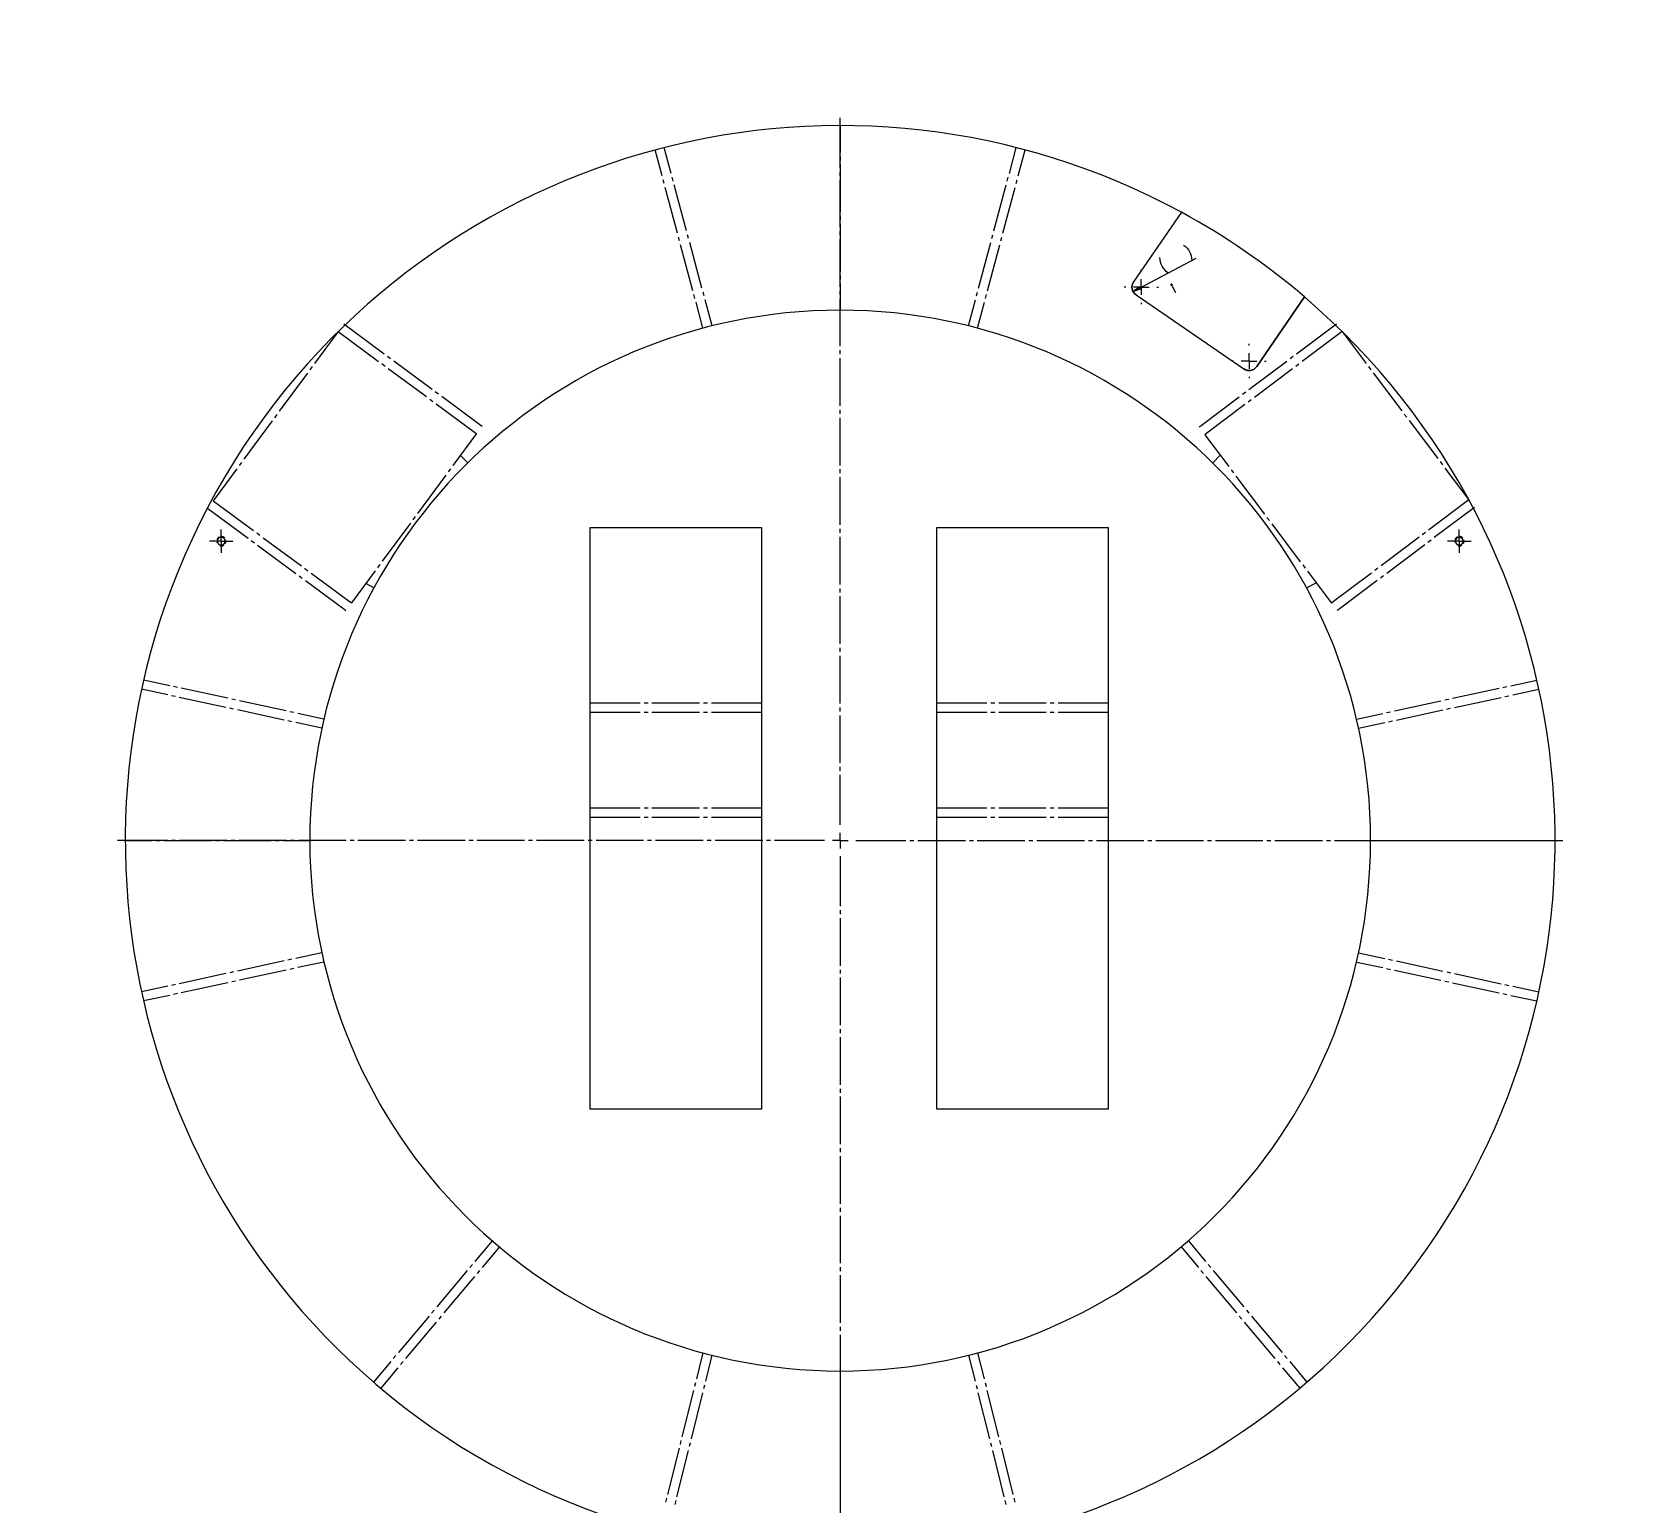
# Model space of a CAD drawing. Extents: x 97 to 1554, y 261 to 2315.
# Drawn here: x 97 to 1554, y 979 to 2315 of the extents above; entities that cross this region are included whole.
import ezdxf

# ---------------------------------------------------------------- set-up
doc = ezdxf.new("R2010")
doc.units = 0
doc.layers.add('Body_Frame_3', color=7, linetype='CONTINUOUS')

msp = doc.modelspace()

# ---------------------------------------------------------------- linework, layer by layer
at = {"layer": 'Body_Frame_3', "color": 7}
for points in [[(829.859979, 2191.639945), (829.859979, 2234.838944), (829.859979, 2236.999944)], [(829.859979, 2229.858944), (829.859979, 2205.559945)], [(668.219983, 2184.319945), (661.979983, 2207.839945)], [(676.439983, 2186.539945), (670.199983, 2210.059945)], [(829.859979, 2201.958945), (829.859979, 2198.358945)], [(983.279975, 2186.539945), (989.579975, 2209.999945)], [(991.439975, 2184.319945), (997.679975, 2207.839945)], [(829.859979, 2194.759945), (829.859979, 2151.559946)], [(829.859979, 2184.438945), (829.859979, 2188.039945)], [(670.079983, 2177.358946), (669.179983, 2180.839945)], [(682.199983, 2132.178947), (671.039983, 2173.878946)], [(678.299983, 2179.579946), (677.399983, 2183.059945)], [(690.419983, 2134.398947), (679.259983, 2176.099946)], [(829.859979, 2137.639947), (829.859979, 2180.839945)], [(969.239976, 2134.398947), (980.459975, 2176.099946)], [(977.459976, 2132.178947), (988.619975, 2173.878946)], [(981.359975, 2179.579946), (982.319975, 2183.059945)], [(989.579975, 2177.358946), (990.479975, 2180.839945)], [(829.859979, 2147.958946), (829.859979, 2144.358946)], [(1139.399972, 2151.259946), (1096.019973, 2088.198948)], [(1139.399972, 2151.259946), (1096.019973, 2088.198948)], [(684.059983, 2125.218947), (683.159983, 2128.698947)], [(692.279983, 2127.438947), (691.379983, 2130.918947)], [(829.859979, 2140.759946), (829.859979, 2097.559948)], [(829.859979, 2130.438947), (829.859979, 2134.039947)], [(967.379976, 2127.438947), (968.339976, 2130.918947)], [(975.599976, 2125.218947), (976.499976, 2128.698947)], [(696.179983, 2080.039948), (685.019983, 2121.739947)], [(704.399982, 2082.259948), (693.239983, 2123.958947)], [(829.859979, 2083.639948), (829.859979, 2126.839947)], [(955.259976, 2082.259948), (966.479976, 2123.958947)], [(963.479976, 2080.039948), (974.639976, 2121.739947)], [(1095.539973, 2079.378948), (1152.839971, 2109.678947)], [(829.859979, 2093.958948), (829.859979, 2090.358948)], [(829.859979, 2086.759948), (829.859979, 2062.458948)], [(1095.179973, 2086.759948), (1095.119973, 2086.698948), (1095.119973, 2086.579948), (1095.059973, 2086.458948), (1095.059973, 2086.398948), (1094.999973, 2086.279948), (1094.939973, 2086.158948), (1094.939973, 2086.099948), (1094.879973, 2085.978948), (1094.879973, 2085.858948), (1094.819973, 2085.799948), (1094.819973, 2085.678948), (1094.759973, 2085.559948), (1094.759973, 2085.378948), (1094.699973, 2085.259948), (1094.699973, 2085.198948), (1094.639973, 2085.079948), (1094.639973, 2084.779948), (1094.579973, 2084.658948), (1094.579973, 2084.358948), (1094.519973, 2084.239948), (1094.519973, 2083.519948)], [(1103.039972, 2097.559948), (1103.039972, 2098.999948)], [(1103.039972, 2083.398948), (1103.039972, 2090.478948)], [(1134.419972, 2078.299948), (1130.459972, 2085.619948)], [(698.039983, 2073.079948), (697.139983, 2076.559948)], [(706.259982, 2075.299948), (705.359982, 2078.779948)], [(713.519982, 2048.299949), (707.219982, 2071.819948)], [(829.859979, 2076.438948), (829.859979, 2080.039948)], [(829.859979, 2029.639949), (829.859979, 2072.838948)], [(946.199976, 2048.299949), (952.439976, 2071.819948)], [(953.399976, 2075.299948), (954.359976, 2078.779948)], [(961.619976, 2073.079948), (962.519976, 2076.559948)], [(1088.879973, 2083.398948), (1087.439973, 2083.398948)], [(1094.519973, 2082.678948), (1094.519973, 2082.559948), (1094.579973, 2082.499948), (1094.579973, 2082.139948), (1094.639973, 2082.079948), (1094.639973, 2081.838948), (1094.699973, 2081.779948), (1094.699973, 2081.539948), (1094.759973, 2081.478948), (1094.759973, 2081.358948), (1094.819973, 2081.239948), (1094.819973, 2081.059948), (1094.879973, 2080.938948), (1094.879973, 2080.819948), (1094.939973, 2080.759948), (1094.999973, 2080.639948), (1094.999973, 2080.579948), (1095.059973, 2080.458948), (1095.059973, 2080.338948), (1095.119973, 2080.279948), (1095.179973, 2080.158948), (1095.179973, 2080.039948), (1095.239973, 2079.978948), (1095.299973, 2079.858948), (1095.299973, 2079.799948), (1095.359973, 2079.678948), (1095.419973, 2079.619948), (1095.479973, 2079.499948)], [(1103.039972, 2083.398948), (1095.959973, 2083.398948)], [(1096.919973, 2077.458948), (1096.979973, 2077.398948), (1097.099973, 2077.338948), (1097.159973, 2077.279948), (1097.219973, 2077.218948), (1097.279973, 2077.099948), (1097.399973, 2077.039948), (1097.459973, 2076.978948), (1097.519973, 2076.918948)], [(1098.239973, 2076.378948), (1195.97997, 2009.17895), (1196.03997, 2009.17895), (1196.09997, 2009.11995), (1196.21997, 2009.05995), (1196.27997, 2008.99995), (1196.39997, 2008.93895), (1196.45997, 2008.87995), (1196.57997, 2008.81995), (1196.63997, 2008.75995)], [(1098.239973, 2076.378948), (1195.97997, 2009.17895)], [(1103.039972, 2083.398948), (1103.039972, 2076.319948)], [(1103.039972, 2083.398948), (1110.119972, 2083.398948)], [(1117.199972, 2083.398948), (1118.639972, 2083.398948)], [(1207.79997, 2011.39895), (1251.179969, 2074.458948)], [(1251.179969, 2074.458948), (1207.79997, 2011.39895)], [(705.299982, 2046.079949), (698.999983, 2069.599948)], [(954.419976, 2046.079949), (960.659976, 2069.599948)], [(1103.039972, 2069.178948), (1103.039972, 2067.799948)], [(374.399991, 2043.079949), (352.919991, 2014.09895)], [(374.399991, 2043.079949), (410.99999, 2016.01995)], [(379.499991, 2049.918949), (416.09999, 2022.858949)], [(1280.219968, 2049.858949), (1243.799969, 2022.499949)], [(1285.319968, 2043.079949), (1248.899969, 2015.71895)], [(1285.319968, 2043.079949), (1307.039967, 2014.15895)], [(1200.77997, 2030.358949), (1200.77997, 2031.799949)], [(413.87999, 2013.91895), (416.81999, 2011.75995)], [(418.97999, 2020.759949), (421.919989, 2018.59895)], [(424.799989, 2016.43895), (459.539989, 1990.81995)], [(829.859979, 2022.438949), (829.859979, 2026.039949)], [(829.859979, 1975.639951), (829.859979, 2018.83895)], [(1186.61997, 2016.19895), (1185.17997, 2016.19895)], [(1200.77997, 2016.19895), (1193.69997, 2016.19895)], [(1235.159969, 2016.01995), (1200.59997, 1990.09895)], [(1200.77997, 2016.19895), (1200.77997, 2023.279949)], [(1200.77997, 2016.19895), (1200.77997, 2009.11995)], [(1200.77997, 2016.19895), (1207.85997, 2016.19895)], [(1214.93997, 2016.19895), (1216.37997, 2016.19895)], [(1240.919969, 2020.338949), (1238.039969, 2018.17895)], [(1246.019969, 2013.55995), (1243.139969, 2011.39895)], [(346.499991, 2005.39895), (320.819992, 1970.658951)], [(350.819991, 2011.21895), (348.659991, 2008.27995)], [(419.69999, 2009.59895), (454.439989, 1983.97895)], [(1197.41997, 2008.39895), (1197.47997, 2008.33895), (1197.59997, 2008.33895), (1197.71997, 2008.27995), (1197.77997, 2008.27995), (1198.01997, 2008.15895), (1198.07997, 2008.15895), (1198.19997, 2008.09895), (1198.31997, 2008.09895), (1198.37997, 2008.03995), (1198.49997, 2008.03995), (1198.61997, 2007.97895), (1198.79997, 2007.97895), (1198.91997, 2007.91895), (1198.97997, 2007.91895), (1199.09997, 2007.85895), (1199.39997, 2007.85895), (1199.51997, 2007.79995), (1199.81997, 2007.79995), (1199.93997, 2007.73995), (1200.65997, 2007.73995)], [(1200.77997, 2002.03995), (1200.77997, 2000.59895)], [(1201.49997, 2007.73995), (1201.61997, 2007.73995), (1201.67997, 2007.79995), (1202.03997, 2007.79995), (1202.09997, 2007.85895), (1202.33997, 2007.85895), (1202.39997, 2007.91895), (1202.63997, 2007.91895), (1202.69997, 2007.97895), (1202.81997, 2007.97895), (1202.93997, 2008.03995), (1203.11997, 2008.03995), (1203.23997, 2008.09895), (1203.35997, 2008.09895), (1203.41997, 2008.15895), (1203.53997, 2008.21895), (1203.59997, 2008.21895), (1203.71997, 2008.27995), (1203.83997, 2008.27995), (1203.89997, 2008.33895), (1204.01997, 2008.39895), (1204.13997, 2008.39895), (1204.19997, 2008.45895), (1204.31997, 2008.51995), (1204.37997, 2008.51995), (1204.49997, 2008.57995), (1204.55997, 2008.63995), (1204.67997, 2008.69895)], [(1240.259969, 2009.23995), (1205.69997, 1983.31995)], [(1206.71997, 2010.13995), (1206.77997, 2010.19895), (1206.83997, 2010.31995), (1206.95997, 2010.43895), (1207.07997, 2010.49995), (1207.13997, 2010.61995), (1207.19997, 2010.67895), (1207.25997, 2010.73995)], [(1309.199967, 2011.27995), (1311.359967, 2008.39895)], [(1313.519967, 2005.51995), (1339.499967, 1971.019951)], [(462.419988, 1988.65895), (465.359988, 1986.49995)], [(468.239988, 1984.39895), (502.979987, 1958.718951), (504.899987, 1957.338951)], [(1191.95997, 1983.61995), (1157.459971, 1957.639951), (1155.599971, 1956.198951)], [(1197.71997, 1987.93895), (1194.83997, 1985.77995)], [(457.319989, 1981.81995), (460.259988, 1979.658951)], [(463.139988, 1977.559951), (497.879988, 1951.879951), (499.799988, 1950.499951)], [(829.859979, 1968.438951), (829.859979, 1972.039951)], [(1197.05997, 1976.838951), (1162.559971, 1950.858951), (1160.699971, 1949.418951)], [(1202.81997, 1981.15895), (1199.93997, 1978.999951)], [(1341.659966, 1968.139951), (1343.819966, 1965.259951)], [(314.459992, 1961.958951), (288.779993, 1927.218952)], [(318.719992, 1967.779951), (316.559992, 1964.838951)], [(829.859979, 1921.639952), (829.859979, 1964.838951)], [(1345.979966, 1962.379951), (1371.959966, 1927.879952)], [(499.799988, 1950.438951), (478.319988, 1921.458952)], [(1160.699971, 1949.418951), (1182.41997, 1920.499952)], [(491.999988, 1923.858952), (485.279988, 1930.698952)], [(1167.779971, 1923.858952), (1174.619971, 1930.819952)], [(1374.119966, 1924.999952), (1376.279966, 1922.119952)], [(282.359993, 1918.519952), (260.939993, 1889.539953)], [(286.619993, 1924.338952), (284.459993, 1921.398952)], [(471.899988, 1912.759952), (446.219989, 1878.019953)], [(476.219988, 1918.579952), (474.059988, 1915.639952)], [(829.859979, 1914.438952), (829.859979, 1918.039952)], [(829.859979, 1867.639953), (829.859979, 1910.838952)], [(1184.57997, 1917.619952), (1186.73997, 1914.739952)], [(1188.89997, 1911.858952), (1214.81997, 1877.299953)], [(1378.439966, 1919.239952), (1400.219965, 1890.259953)], [(255.899994, 1882.639953), (292.499993, 1855.579954)], [(260.939993, 1889.478953), (297.539993, 1862.419953)], [(1400.219965, 1890.259953), (1363.739966, 1862.899953)], [(1405.319965, 1883.419953), (1368.839966, 1856.059954)], [(439.859989, 1869.319953), (414.17999, 1834.579954)], [(444.119989, 1875.139953), (441.959989, 1872.199953)], [(1216.97997, 1874.419953), (1219.19997, 1871.599953)], [(1221.359969, 1868.718953), (1247.279969, 1834.159954)], [(261.119993, 1852.819954), (257.579994, 1852.819954)], [(268.199993, 1852.819954), (261.119993, 1852.819954)], [(263.939993, 1852.339954), (264.059993, 1851.739954)], [(266.459993, 1856.718954), (265.859993, 1856.359954), (265.019993, 1855.699954), (264.419993, 1854.799954), (264.119993, 1854.139954)], [(267.719993, 1856.359954), (267.539993, 1856.359954), (267.479993, 1856.299954), (267.239993, 1856.299954), (267.239993, 1856.239954), (267.059993, 1856.239954), (266.999993, 1856.179954), (266.879993, 1856.179954), (266.879993, 1856.119954), (266.759993, 1856.119954), (266.759993, 1856.059954), (266.639993, 1856.059954), (266.579993, 1855.999954), (266.519993, 1855.999954), (266.459993, 1855.939954), (266.399993, 1855.939954), (266.399993, 1855.879954), (266.339993, 1855.879954), (266.279993, 1855.819954), (266.219993, 1855.819954), (266.159993, 1855.759954), (266.099993, 1855.699954), (266.039993, 1855.699954), (266.039993, 1855.639954), (265.979993, 1855.639954), (265.859993, 1855.519954), (265.799993, 1855.519954), (265.799993, 1855.458954), (265.739993, 1855.458954), (265.739993, 1855.399954), (265.679993, 1855.399954), (265.679993, 1855.339954), (265.619993, 1855.339954), (265.619993, 1855.279954), (265.559993, 1855.279954), (265.559993, 1855.218954), (265.499993, 1855.218954), (265.499993, 1855.159954), (265.439993, 1855.099954), (265.379993, 1855.039954), (265.379993, 1854.978954), (265.319993, 1854.978954), (265.319993, 1854.919954), (265.259993, 1854.859954), (265.199993, 1854.799954), (265.199993, 1854.739954), (265.139993, 1854.679954), (265.139993, 1854.619954), (265.079993, 1854.619954), (265.079993, 1854.559954), (265.019993, 1854.499954), (265.019993, 1854.439954), (264.959993, 1854.379954), (264.959993, 1854.259954), (264.899993, 1854.259954), (264.899993, 1854.139954), (264.839993, 1854.139954), (264.839993, 1854.019954), (264.779993, 1853.958954), (264.779993, 1853.779954), (264.719993, 1853.779954), (264.719993, 1853.539954), (264.659993, 1853.478954), (264.659993, 1853.359954)], [(264.659993, 1852.399954), (264.659993, 1852.218954), (264.719993, 1852.159954), (264.719993, 1851.919954), (264.779993, 1851.919954), (264.779993, 1851.739954), (264.839993, 1851.679954), (264.839993, 1851.559954), (264.899993, 1851.559954), (264.899993, 1851.439954), (264.959993, 1851.439954), (264.959993, 1851.319954), (265.019993, 1851.259954), (265.019993, 1851.199954), (265.079993, 1851.139954), (265.079993, 1851.079954), (265.139993, 1851.079954), (265.139993, 1851.019954), (265.199993, 1850.958954), (265.199993, 1850.899954), (265.259993, 1850.839954), (265.319993, 1850.779954), (265.319993, 1850.718954), (265.379993, 1850.718954), (265.379993, 1850.659954), (265.439993, 1850.599954), (265.499993, 1850.539954), (265.499993, 1850.478954), (265.559993, 1850.478954), (265.559993, 1850.419954), (265.619993, 1850.419954), (265.619993, 1850.359954), (265.679993, 1850.359954), (265.679993, 1850.299954), (265.739993, 1850.299954), (265.739993, 1850.239954), (265.799993, 1850.239954), (265.799993, 1850.179954), (265.859993, 1850.179954), (265.919993, 1850.119954), (265.979993, 1850.059954), (266.039993, 1850.059954), (266.039993, 1849.999954), (266.099993, 1849.999954), (266.219993, 1849.879954), (266.279993, 1849.879954), (266.339993, 1849.819954), (266.399993, 1849.819954), (266.399993, 1849.759954), (266.459993, 1849.759954), (266.519993, 1849.699954), (266.579993, 1849.699954), (266.639993, 1849.639954), (266.759993, 1849.639954), (266.759993, 1849.579954), (266.879993, 1849.579954), (266.879993, 1849.519954), (266.999993, 1849.519954), (267.059993, 1849.458954), (267.239993, 1849.458954), (267.239993, 1849.399954), (267.479993, 1849.399954), (267.539993, 1849.339954), (268.139993, 1849.339954), (268.199993, 1849.279954), (268.199993, 1849.339954)], [(268.199993, 1859.958954), (268.199993, 1863.499953)], [(268.199993, 1852.819954), (268.199993, 1859.958954)], [(271.379993, 1855.639954), (270.779993, 1856.179954), (269.879993, 1856.718954), (268.859993, 1857.019954), (268.199993, 1857.079954)], [(268.199993, 1852.819954), (268.199993, 1845.739954)], [(268.199993, 1852.819954), (275.279993, 1852.819954)], [(268.619993, 1849.339954), (268.799993, 1849.339954), (268.859993, 1849.399954), (269.099993, 1849.399954), (269.099993, 1849.458954), (269.279993, 1849.458954), (269.339993, 1849.519954), (269.459993, 1849.519954), (269.459993, 1849.579954), (269.579993, 1849.579954), (269.579993, 1849.639954), (269.699993, 1849.639954), (269.759993, 1849.699954), (269.819993, 1849.699954), (269.879993, 1849.759954), (269.939993, 1849.759954), (269.939993, 1849.819954), (269.999993, 1849.819954), (270.059993, 1849.879954), (270.119993, 1849.879954), (270.239993, 1849.999954), (270.299993, 1849.999954), (270.299993, 1850.059954), (270.359993, 1850.059954), (270.419993, 1850.119954), (270.479993, 1850.179954), (270.539993, 1850.179954), (270.539993, 1850.239954), (270.599993, 1850.239954), (270.599993, 1850.299954), (270.659993, 1850.299954), (270.659993, 1850.359954), (270.719993, 1850.359954), (270.719993, 1850.419954), (270.779993, 1850.419954), (270.779993, 1850.478954), (270.839993, 1850.478954), (270.839993, 1850.539954), (270.899993, 1850.599954), (270.959993, 1850.659954), (270.959993, 1850.718954), (271.019993, 1850.718954), (271.019993, 1850.779954), (271.079993, 1850.839954), (271.139993, 1850.899954), (271.139993, 1850.958954), (271.199993, 1851.019954), (271.199993, 1851.079954), (271.259993, 1851.079954), (271.259993, 1851.139954), (271.319993, 1851.199954), (271.319993, 1851.259954), (271.379993, 1851.319954), (271.379993, 1851.439954), (271.439993, 1851.439954), (271.439993, 1851.559954), (271.499993, 1851.559954), (271.499993, 1851.679954), (271.559993, 1851.739954), (271.559993, 1851.919954), (271.619993, 1851.919954), (271.619993, 1852.159954), (271.679993, 1852.218954), (271.679993, 1852.339954)], [(271.739993, 1852.819954), (271.679993, 1852.879954), (271.679993, 1853.478954), (271.619993, 1853.539954), (271.619993, 1853.779954), (271.559993, 1853.779954), (271.559993, 1853.958954), (271.499993, 1854.019954), (271.499993, 1854.139954), (271.439993, 1854.139954), (271.439993, 1854.259954), (271.379993, 1854.259954), (271.379993, 1854.379954), (271.319993, 1854.439954), (271.319993, 1854.499954), (271.259993, 1854.559954), (271.259993, 1854.619954), (271.199993, 1854.619954), (271.199993, 1854.679954), (271.139993, 1854.739954), (271.139993, 1854.799954), (271.079993, 1854.859954), (271.019993, 1854.919954), (271.019993, 1854.978954), (270.959993, 1854.978954), (270.959993, 1855.039954), (270.899993, 1855.099954), (270.839993, 1855.159954), (270.839993, 1855.218954), (270.779993, 1855.218954), (270.779993, 1855.279954), (270.719993, 1855.279954), (270.719993, 1855.339954), (270.659993, 1855.339954), (270.659993, 1855.399954), (270.599993, 1855.399954), (270.599993, 1855.458954), (270.539993, 1855.458954), (270.539993, 1855.519954), (270.479993, 1855.519954), (270.359993, 1855.639954), (270.299993, 1855.639954), (270.299993, 1855.699954), (270.239993, 1855.699954), (270.179993, 1855.759954), (270.119993, 1855.819954), (270.059993, 1855.819954), (269.999993, 1855.879954), (269.939993, 1855.879954), (269.939993, 1855.939954), (269.879993, 1855.939954), (269.819993, 1855.999954), (269.759993, 1855.999954), (269.699993, 1856.059954), (269.579993, 1856.059954), (269.579993, 1856.119954), (269.459993, 1856.119954), (269.459993, 1856.179954), (269.339993, 1856.179954), (269.279993, 1856.239954), (269.099993, 1856.239954), (269.099993, 1856.299954), (268.859993, 1856.299954), (268.799993, 1856.359954), (268.679993, 1856.359954)], [(271.679993, 1852.819954), (271.739993, 1852.819954)], [(271.799993, 1850.659954), (272.219993, 1851.439954), (272.459993, 1852.458954), (272.399993, 1853.539954), (272.219993, 1854.079954)], [(275.279993, 1852.819954), (278.819993, 1852.819954)], [(295.379993, 1853.478954), (298.319993, 1851.319954)], [(300.419992, 1860.319953), (303.359992, 1858.159954)], [(306.239992, 1855.999954), (340.979991, 1830.379954)], [(758.639981, 1865.059953), (602.699985, 1865.059953), (602.699985, 1337.719967)], [(758.639981, 1337.719967), (758.639981, 1865.059953)], [(829.859979, 1860.439953), (829.859979, 1864.039953)], [(829.859979, 1813.639955), (829.859979, 1856.839954)], [(1073.219973, 1865.059953), (917.279977, 1865.059953), (917.279977, 1337.719967)], [(1073.219973, 1337.719967), (1073.219973, 1865.059953)], [(1355.099966, 1856.419954), (1320.599967, 1830.439954)], [(1360.859966, 1860.739953), (1357.979966, 1858.579954)], [(1365.959966, 1853.899954), (1363.079966, 1851.739954)], [(1384.499965, 1852.819954), (1380.959965, 1852.819954)], [(1391.579965, 1852.819954), (1384.499965, 1852.819954)], [(1387.379965, 1852.339954), (1387.499965, 1851.739954)], [(1389.839965, 1856.718954), (1389.239965, 1856.359954), (1388.459965, 1855.699954), (1387.859965, 1854.799954), (1387.499965, 1854.079954)], [(1391.099965, 1856.359954), (1390.919965, 1856.359954), (1390.859965, 1856.299954), (1390.619965, 1856.299954), (1390.619965, 1856.239954), (1390.439965, 1856.239954), (1390.379965, 1856.179954), (1390.259965, 1856.179954), (1390.259965, 1856.119954), (1390.139965, 1856.119954), (1390.139965, 1856.059954), (1390.019965, 1856.059954), (1389.959965, 1855.999954), (1389.899965, 1855.999954), (1389.839965, 1855.939954), (1389.779965, 1855.939954), (1389.779965, 1855.879954), (1389.719965, 1855.879954), (1389.659965, 1855.819954), (1389.599965, 1855.819954), (1389.539965, 1855.759954), (1389.479965, 1855.699954), (1389.419965, 1855.699954), (1389.419965, 1855.639954), (1389.359965, 1855.639954), (1389.239965, 1855.519954), (1389.179965, 1855.519954), (1389.179965, 1855.458954), (1389.119965, 1855.458954), (1389.119965, 1855.399954), (1389.059965, 1855.399954), (1389.059965, 1855.339954), (1388.999965, 1855.339954), (1388.999965, 1855.279954), (1388.939965, 1855.279954), (1388.939965, 1855.218954), (1388.879965, 1855.218954), (1388.879965, 1855.159954), (1388.819965, 1855.099954), (1388.759965, 1855.039954), (1388.759965, 1854.978954), (1388.699965, 1854.978954), (1388.699965, 1854.919954), (1388.639965, 1854.859954), (1388.579965, 1854.799954), (1388.579965, 1854.739954), (1388.519965, 1854.679954), (1388.519965, 1854.619954), (1388.459965, 1854.619954), (1388.459965, 1854.559954), (1388.399965, 1854.499954), (1388.399965, 1854.439954), (1388.339965, 1854.379954), (1388.339965, 1854.259954), (1388.279965, 1854.259954), (1388.279965, 1854.139954), (1388.219965, 1854.139954), (1388.219965, 1854.019954), (1388.159965, 1853.958954), (1388.159965, 1853.779954), (1388.099965, 1853.779954), (1388.099965, 1853.539954), (1388.039965, 1853.478954), (1388.039965, 1853.359954)], [(1388.039965, 1852.399954), (1388.039965, 1852.218954), (1388.099965, 1852.159954), (1388.099965, 1851.919954), (1388.159965, 1851.919954), (1388.159965, 1851.739954), (1388.219965, 1851.679954), (1388.219965, 1851.559954), (1388.279965, 1851.559954), (1388.279965, 1851.439954), (1388.339965, 1851.439954), (1388.339965, 1851.319954), (1388.399965, 1851.259954), (1388.399965, 1851.199954), (1388.459965, 1851.139954), (1388.459965, 1851.079954), (1388.519965, 1851.079954), (1388.519965, 1851.019954), (1388.579965, 1850.958954), (1388.579965, 1850.899954), (1388.639965, 1850.839954), (1388.699965, 1850.779954), (1388.699965, 1850.718954), (1388.759965, 1850.718954), (1388.759965, 1850.659954), (1388.879965, 1850.539954), (1388.879965, 1850.478954), (1388.939965, 1850.478954), (1388.939965, 1850.419954), (1388.999965, 1850.419954), (1388.999965, 1850.359954), (1389.059965, 1850.359954), (1389.059965, 1850.299954), (1389.119965, 1850.299954), (1389.119965, 1850.239954), (1389.179965, 1850.239954), (1389.179965, 1850.179954), (1389.239965, 1850.179954), (1389.299965, 1850.119954), (1389.359965, 1850.059954), (1389.419965, 1850.059954), (1389.419965, 1849.999954), (1389.479965, 1849.999954), (1389.599965, 1849.879954), (1389.659965, 1849.879954), (1389.719965, 1849.819954), (1389.779965, 1849.819954), (1389.779965, 1849.759954), (1389.839965, 1849.759954), (1389.899965, 1849.699954), (1389.959965, 1849.699954), (1390.019965, 1849.639954), (1390.139965, 1849.639954), (1390.139965, 1849.579954), (1390.259965, 1849.579954), (1390.259965, 1849.519954), (1390.379965, 1849.519954), (1390.439965, 1849.458954), (1390.619965, 1849.458954), (1390.619965, 1849.399954), (1390.859965, 1849.399954), (1390.919965, 1849.339954), (1391.519965, 1849.339954), (1391.579965, 1849.279954), (1391.579965, 1849.339954)], [(1391.579965, 1859.958954), (1391.579965, 1863.499953)], [(1391.579965, 1852.819954), (1391.579965, 1859.958954)], [(1394.759965, 1855.639954), (1394.219965, 1856.179954), (1393.319965, 1856.718954), (1392.299965, 1857.019954), (1391.579965, 1857.079954)], [(1391.579965, 1852.819954), (1391.579965, 1845.739954)], [(1391.579965, 1852.819954), (1398.659965, 1852.819954)], [(1391.999965, 1849.339954), (1392.179965, 1849.339954), (1392.239965, 1849.399954), (1392.479965, 1849.399954), (1392.479965, 1849.458954), (1392.659965, 1849.458954), (1392.719965, 1849.519954), (1392.839965, 1849.519954), (1392.839965, 1849.579954), (1392.959965, 1849.579954), (1392.959965, 1849.639954), (1393.079965, 1849.639954), (1393.139965, 1849.699954), (1393.199965, 1849.699954), (1393.259965, 1849.759954), (1393.319965, 1849.759954), (1393.319965, 1849.819954), (1393.379965, 1849.819954), (1393.439965, 1849.879954), (1393.499965, 1849.879954), (1393.619965, 1849.999954), (1393.679965, 1849.999954), (1393.679965, 1850.059954), (1393.739965, 1850.059954), (1393.799965, 1850.119954), (1393.859965, 1850.179954), (1393.919965, 1850.179954), (1393.919965, 1850.239954), (1393.979965, 1850.239954), (1393.979965, 1850.299954), (1394.039965, 1850.299954), (1394.039965, 1850.359954), (1394.099965, 1850.359954), (1394.099965, 1850.419954), (1394.159965, 1850.419954), (1394.159965, 1850.478954), (1394.219965, 1850.478954), (1394.219965, 1850.539954), (1394.279965, 1850.599954), (1394.339965, 1850.659954), (1394.339965, 1850.718954), (1394.399965, 1850.718954), (1394.399965, 1850.779954), (1394.519965, 1850.899954), (1394.519965, 1850.958954), (1394.579965, 1851.019954), (1394.579965, 1851.079954), (1394.639965, 1851.079954), (1394.639965, 1851.139954), (1394.699965, 1851.199954), (1394.699965, 1851.259954), (1394.759965, 1851.319954), (1394.759965, 1851.439954), (1394.819965, 1851.439954), (1394.819965, 1851.559954), (1394.879965, 1851.559954), (1394.879965, 1851.679954), (1394.939965, 1851.739954), (1394.939965, 1851.919954), (1394.999965, 1851.919954), (1394.999965, 1852.159954), (1395.059965, 1852.218954), (1395.059965, 1852.339954)], [(1395.119965, 1852.819954), (1395.059965, 1852.879954), (1395.059965, 1853.478954), (1394.999965, 1853.539954), (1394.999965, 1853.779954), (1394.939965, 1853.779954), (1394.939965, 1853.958954), (1394.879965, 1854.019954), (1394.879965, 1854.139954), (1394.819965, 1854.139954), (1394.819965, 1854.259954), (1394.759965, 1854.259954), (1394.759965, 1854.379954), (1394.699965, 1854.439954), (1394.699965, 1854.499954), (1394.639965, 1854.559954), (1394.639965, 1854.619954), (1394.579965, 1854.619954), (1394.579965, 1854.679954), (1394.519965, 1854.739954), (1394.519965, 1854.799954), (1394.459965, 1854.859954), (1394.399965, 1854.919954), (1394.399965, 1854.978954), (1394.339965, 1854.978954), (1394.339965, 1855.039954), (1394.279965, 1855.099954), (1394.219965, 1855.159954), (1394.219965, 1855.218954), (1394.159965, 1855.218954), (1394.159965, 1855.279954), (1394.099965, 1855.279954), (1394.099965, 1855.339954), (1394.039965, 1855.339954), (1394.039965, 1855.399954), (1393.979965, 1855.399954), (1393.979965, 1855.458954), (1393.919965, 1855.458954), (1393.919965, 1855.519954), (1393.859965, 1855.519954), (1393.739965, 1855.639954), (1393.679965, 1855.639954), (1393.679965, 1855.699954), (1393.619965, 1855.699954), (1393.559965, 1855.759954), (1393.499965, 1855.819954), (1393.439965, 1855.819954), (1393.379965, 1855.879954), (1393.319965, 1855.879954), (1393.319965, 1855.939954), (1393.259965, 1855.939954), (1393.199965, 1855.999954), (1393.139965, 1855.999954), (1393.079965, 1856.059954), (1392.959965, 1856.059954), (1392.959965, 1856.119954), (1392.839965, 1856.119954), (1392.839965, 1856.179954), (1392.719965, 1856.179954), (1392.659965, 1856.239954), (1392.479965, 1856.239954), (1392.479965, 1856.299954), (1392.239965, 1856.299954), (1392.179965, 1856.359954), (1392.059965, 1856.359954)], [(1395.059965, 1852.819954), (1395.119965, 1852.819954)], [(1395.179965, 1850.659954), (1395.599965, 1851.439954), (1395.839965, 1852.458954), (1395.779965, 1853.539954), (1395.599965, 1854.079954)], [(1398.659965, 1852.819954), (1402.199965, 1852.819954)], [(267.119993, 1848.739954), (268.139993, 1848.619954), (269.219993, 1848.679954), (270.179993, 1849.099954), (270.539993, 1849.399954)], [(268.199993, 1845.739954), (268.199993, 1842.199954)], [(301.199992, 1849.159954), (335.939992, 1823.539954)], [(1360.199966, 1849.579954), (1325.699967, 1823.659954)], [(1390.499965, 1848.739954), (1391.519965, 1848.619954), (1392.599965, 1848.679954), (1393.559965, 1849.099954), (1393.919965, 1849.399954)], [(1391.579965, 1845.739954), (1391.579965, 1842.199954)], [(343.859991, 1828.218954), (346.799991, 1826.059954)], [(349.679991, 1823.958954), (384.41999, 1798.279955), (386.33999, 1796.839955)], [(407.75999, 1825.879954), (386.33999, 1796.839955)], [(412.01999, 1831.699954), (409.85999, 1828.759954)], [(1249.439969, 1831.279954), (1251.599969, 1828.399954)], [(1253.759969, 1825.519954), (1275.479968, 1796.539955)], [(1311.959967, 1823.958954), (1277.399968, 1797.978955), (1275.479968, 1796.599955)], [(1317.719967, 1828.279954), (1314.839967, 1826.119954)], [(338.819992, 1821.379954), (341.759991, 1819.218955)], [(344.639991, 1817.119955), (379.379991, 1791.439955), (381.29999, 1789.999955)], [(406.73999, 1810.519955), (399.35999, 1814.478955)], [(829.859979, 1806.439955), (829.859979, 1810.039955)], [(1253.039969, 1810.519955), (1261.619968, 1815.139955)], [(1317.059967, 1817.179955), (1282.499968, 1791.199955), (1280.639968, 1789.819955)], [(1322.819967, 1821.499954), (1319.939967, 1819.339955)], [(829.859979, 1759.639956), (829.859979, 1802.839955)], [(829.859979, 1752.439956), (829.859979, 1756.039956)], [(829.859979, 1705.639957), (829.859979, 1748.839956)], [(221.399994, 1721.718957), (197.639995, 1726.819957)], [(228.479994, 1720.159957), (224.939994, 1720.939957)], [(1431.179964, 1720.159957), (1434.719964, 1720.939957)], [(1438.259964, 1721.718957), (1462.019963, 1726.819957)], [(219.599995, 1713.439957), (195.839995, 1718.599957)], [(226.679994, 1711.879957), (223.139994, 1712.659957)], [(272.399993, 1701.978957), (230.159994, 1711.159957)], [(274.199993, 1710.319957), (231.959994, 1719.439957)], [(281.219993, 1708.759957), (277.739993, 1709.539957)], [(326.999992, 1698.859958), (284.759993, 1707.978957)], [(602.699985, 1706.299957), (648.239984, 1706.299957)], [(651.839984, 1706.299957), (655.439984, 1706.299957)], [(659.039984, 1706.299957), (702.239982, 1706.299957)], [(705.839982, 1706.299957), (709.439982, 1706.299957)], [(713.039982, 1706.299957), (756.239981, 1706.299957), (758.639981, 1706.299957)], [(917.279977, 1706.299957), (962.819976, 1706.299957)], [(966.419976, 1706.299957), (970.019976, 1706.299957)], [(973.619976, 1706.299957), (1016.819975, 1706.299957)], [(1020.419974, 1706.299957), (1024.019974, 1706.299957)], [(1027.619974, 1706.299957), (1070.819973, 1706.299957), (1073.219973, 1706.299957)], [(1332.659967, 1698.859958), (1374.899966, 1707.978957)], [(1378.439966, 1708.759957), (1381.919965, 1709.539957)], [(1385.459965, 1710.319957), (1427.699964, 1719.439957)], [(1387.259965, 1701.978957), (1429.499964, 1711.159957)], [(1432.979964, 1711.879957), (1436.519964, 1712.659957)], [(1440.059964, 1713.439957), (1463.759963, 1718.599957)], [(279.419993, 1700.478957), (275.939993, 1701.199957)], [(325.199992, 1690.519958), (282.959993, 1699.699958)], [(334.019992, 1697.359958), (330.479992, 1698.139958)], [(361.319991, 1691.419958), (337.559992, 1696.579958)], [(602.699985, 1697.779958), (648.239984, 1697.779958)], [(651.839984, 1697.779958), (655.439984, 1697.779958)], [(659.039984, 1697.779958), (702.239982, 1697.779958)], [(705.839982, 1697.779958), (709.439982, 1697.779958)], [(713.039982, 1697.779958), (756.239981, 1697.779958), (758.639981, 1697.779958)], [(829.859979, 1698.439958), (829.859979, 1702.039957)], [(829.859979, 1651.639959), (829.859979, 1694.839958)], [(917.279977, 1697.779958), (962.819976, 1697.779958)], [(966.419976, 1697.779958), (970.019976, 1697.779958)], [(973.619976, 1697.779958), (1016.819975, 1697.779958)], [(1020.419974, 1697.779958), (1024.019974, 1697.779958)], [(1027.619974, 1697.779958), (1070.819973, 1697.779958), (1073.219973, 1697.779958)], [(1298.399968, 1691.419958), (1322.099967, 1696.579958)], [(1325.639967, 1697.359958), (1329.179967, 1698.139958)], [(1334.459967, 1690.519958), (1376.699966, 1699.699958)], [(1380.239965, 1700.478957), (1383.719965, 1701.199957)], [(332.219992, 1689.019958), (328.679992, 1689.799958)], [(359.519991, 1683.079958), (335.759992, 1688.239958)], [(1300.199967, 1683.079958), (1323.899967, 1688.239958)], [(1327.439967, 1689.019958), (1330.979967, 1689.799958)], [(829.859979, 1644.439959), (829.859979, 1648.039959)], [(829.859979, 1595.41996), (829.859979, 1640.839959)], [(602.699985, 1611.01996), (648.239984, 1611.01996)], [(651.839984, 1611.01996), (655.439984, 1611.01996)], [(659.039984, 1611.01996), (702.239982, 1611.01996)], [(705.839982, 1611.01996), (709.439982, 1611.01996)], [(713.039982, 1611.01996), (756.239981, 1611.01996), (758.639981, 1611.01996)], [(917.279977, 1611.01996), (962.819976, 1611.01996)], [(966.419976, 1611.01996), (970.019976, 1611.01996)], [(973.619976, 1611.01996), (1016.819975, 1611.01996)], [(1020.419974, 1611.01996), (1024.019974, 1611.01996)], [(1027.619974, 1611.01996), (1070.819973, 1611.01996), (1073.219973, 1611.01996)], [(602.699985, 1602.49996), (648.239984, 1602.49996)], [(651.839984, 1602.49996), (655.439984, 1602.49996)], [(659.039984, 1602.49996), (702.239982, 1602.49996)], [(705.839982, 1602.49996), (709.439982, 1602.49996)], [(713.039982, 1602.49996), (756.239981, 1602.49996), (758.639981, 1602.49996)], [(917.279977, 1602.49996), (962.819976, 1602.49996)], [(966.419976, 1602.49996), (970.019976, 1602.49996)], [(973.619976, 1602.49996), (1016.819975, 1602.49996)], [(1020.419974, 1602.49996), (1024.019974, 1602.49996)], [(1027.619974, 1602.49996), (1070.819973, 1602.49996), (1073.219973, 1602.49996)], [(219.479995, 1581.19996), (176.279996, 1581.19996), (174.119996, 1581.19996)], [(181.199995, 1581.19996), (205.499995, 1581.19996)], [(209.099995, 1581.19996), (212.699995, 1581.19996)], [(216.299995, 1581.19996), (259.499994, 1581.19996)], [(226.679994, 1581.19996), (223.079994, 1581.19996)], [(273.479993, 1581.19996), (230.279994, 1581.19996)], [(263.099993, 1581.19996), (266.699993, 1581.19996)], [(270.299993, 1581.19996), (313.499992, 1581.19996)], [(280.679993, 1581.19996), (277.079993, 1581.19996)], [(327.479992, 1581.19996), (284.279993, 1581.19996)], [(317.099992, 1581.19996), (320.699992, 1581.19996)], [(324.299992, 1581.19996), (348.659991, 1581.19996)], [(334.679992, 1581.19996), (331.079992, 1581.19996)], [(381.47999, 1581.19996), (338.279992, 1581.19996)], [(388.67999, 1581.19996), (385.07999, 1581.19996)], [(435.479989, 1581.19996), (392.27999, 1581.19996)], [(442.679989, 1581.19996), (439.079989, 1581.19996)], [(489.479988, 1581.19996), (446.279989, 1581.19996)], [(496.679988, 1581.19996), (493.079988, 1581.19996)], [(543.479986, 1581.19996), (500.279987, 1581.19996)], [(550.679986, 1581.19996), (547.079986, 1581.19996)], [(597.479985, 1581.19996), (554.279986, 1581.19996)], [(604.679985, 1581.19996), (601.079985, 1581.19996)], [(651.479984, 1581.19996), (608.279985, 1581.19996)], [(658.679984, 1581.19996), (655.079984, 1581.19996)], [(705.479982, 1581.19996), (662.279983, 1581.19996)], [(712.679982, 1581.19996), (709.079982, 1581.19996)], [(759.479981, 1581.19996), (716.279982, 1581.19996)], [(766.679981, 1581.19996), (763.079981, 1581.19996)], [(815.69998, 1581.19996), (770.279981, 1581.19996)], [(829.859979, 1581.19996), (822.779979, 1581.19996)], [(829.859979, 1581.19996), (829.859979, 1588.33996)], [(829.859979, 1581.19996), (829.859979, 1574.119961)], [(829.859979, 1581.19996), (836.939979, 1581.19996)], [(844.079979, 1581.19996), (889.439978, 1581.19996)], [(893.039978, 1581.19996), (896.639978, 1581.19996)], [(900.239977, 1581.19996), (943.439976, 1581.19996)], [(947.039976, 1581.19996), (950.639976, 1581.19996)], [(954.239976, 1581.19996), (997.439975, 1581.19996)], [(1001.039975, 1581.19996), (1004.639975, 1581.19996)], [(1008.239975, 1581.19996), (1051.439974, 1581.19996)], [(1055.039974, 1581.19996), (1058.639974, 1581.19996)], [(1062.239973, 1581.19996), (1105.439972, 1581.19996)], [(1109.039972, 1581.19996), (1112.639972, 1581.19996)], [(1116.239972, 1581.19996), (1159.439971, 1581.19996)], [(1163.039971, 1581.19996), (1166.639971, 1581.19996)], [(1170.239971, 1581.19996), (1213.43997, 1581.19996)], [(1217.03997, 1581.19996), (1220.639969, 1581.19996)], [(1224.239969, 1581.19996), (1267.439968, 1581.19996)], [(1271.039968, 1581.19996), (1274.639968, 1581.19996)], [(1278.239968, 1581.19996), (1321.439967, 1581.19996)], [(1311.119967, 1581.19996), (1335.419967, 1581.19996)], [(1325.039967, 1581.19996), (1328.639967, 1581.19996)], [(1332.239967, 1581.19996), (1375.439966, 1581.19996)], [(1339.019967, 1581.19996), (1342.619966, 1581.19996)], [(1346.219966, 1581.19996), (1389.419965, 1581.19996)], [(1379.039966, 1581.19996), (1382.639965, 1581.19996)], [(1386.239965, 1581.19996), (1429.439964, 1581.19996)], [(1393.019965, 1581.19996), (1396.619965, 1581.19996)], [(1400.219965, 1581.19996), (1443.419964, 1581.19996)], [(1433.039964, 1581.19996), (1436.639964, 1581.19996)], [(1440.239964, 1581.19996), (1483.439963, 1581.19996), (1485.599963, 1581.19996)], [(1447.019964, 1581.19996), (1450.619964, 1581.19996)], [(1454.219964, 1581.19996), (1478.519963, 1581.19996)], [(829.859979, 1567.039961), (829.859979, 1521.679962)], [(829.859979, 1518.079962), (829.859979, 1514.478962)], [(829.859979, 1510.879962), (829.859979, 1467.679963)], [(332.219992, 1473.499963), (328.679992, 1472.718963)], [(359.519991, 1479.379963), (335.759992, 1474.279963)], [(1300.199967, 1479.379963), (1323.899967, 1474.279963)], [(1327.439967, 1473.499963), (1330.979967, 1472.718963)], [(272.399993, 1460.539963), (230.159994, 1451.358964)], [(279.419993, 1462.039963), (275.939993, 1461.319963)], [(325.199992, 1471.999963), (282.959993, 1462.819963)], [(326.999992, 1463.659963), (284.759993, 1454.539964)], [(334.019992, 1465.159963), (330.479992, 1464.379963)], [(361.319991, 1471.039963), (337.559992, 1465.939963)], [(829.859979, 1464.079963), (829.859979, 1460.478963)], [(1298.399968, 1471.039963), (1322.099967, 1465.939963)], [(1325.639967, 1465.159963), (1329.179967, 1464.379963)], [(1332.659967, 1463.659963), (1374.899966, 1454.539964)], [(1334.459967, 1471.999963), (1376.699966, 1462.819963)], [(1380.239965, 1462.039963), (1383.719965, 1461.319963)], [(1387.259965, 1460.539963), (1429.499964, 1451.358964)], [(219.599995, 1449.079964), (195.839995, 1443.919964)], [(226.679994, 1450.639964), (223.139994, 1449.858964)], [(274.199993, 1452.199964), (231.959994, 1443.079964)], [(281.219993, 1453.759964), (277.739993, 1452.978964)], [(829.859979, 1456.879964), (829.859979, 1413.679965)], [(1378.439966, 1453.759964), (1381.919965, 1452.978964)], [(1385.459965, 1452.199964), (1427.699964, 1443.079964)], [(1432.979964, 1450.639964), (1436.519964, 1449.858964)], [(1440.059964, 1449.079964), (1463.759963, 1443.919964)], [(221.399994, 1440.799964), (197.639995, 1435.699964)], [(228.479994, 1442.358964), (224.939994, 1441.579964)], [(1431.179964, 1442.358964), (1434.719964, 1441.579964)], [(1438.259964, 1440.799964), (1462.019963, 1435.699964)], [(829.859979, 1410.079965), (829.859979, 1406.478965)], [(829.859979, 1402.879965), (829.859979, 1359.679966)], [(829.859979, 1356.079966), (829.859979, 1352.479966)], [(829.859979, 1348.879966), (829.859979, 1305.679967)], [(602.699985, 1337.719967), (758.639981, 1337.719967)], [(917.279977, 1337.719967), (1073.219973, 1337.719967)], [(829.859979, 1302.079967), (829.859979, 1298.479968)], [(829.859979, 1294.879968), (829.859979, 1251.679969)], [(829.859979, 1248.079969), (829.859979, 1244.479969)], [(829.859979, 1240.879969), (829.859979, 1197.67997)], [(514.019987, 1218.01997), (498.359988, 1199.41997)], [(520.559987, 1212.55997), (504.899987, 1193.95997)], [(1139.219972, 1212.55997), (1154.819971, 1193.95997)], [(1145.759971, 1218.01997), (1161.359971, 1199.41997)], [(496.079988, 1196.65997), (493.739988, 1193.89997)], [(1163.639971, 1196.65997), (1165.979971, 1193.89997)], [(491.459988, 1191.19997), (463.679988, 1158.079971)], [(497.939988, 1185.67997), (470.159988, 1152.619971)], [(502.559987, 1191.19997), (500.279987, 1188.43997)], [(829.859979, 1194.07997), (829.859979, 1190.47997)], [(829.859979, 1186.87997), (829.859979, 1143.679971)], [(1157.099971, 1191.19997), (1159.439971, 1188.43997)], [(1161.719971, 1185.73997), (1189.49997, 1152.619971)], [(1168.259971, 1191.19997), (1196.03997, 1158.079971)], [(461.339988, 1155.319971), (459.059989, 1152.559971)], [(1198.37997, 1155.319971), (1200.65997, 1152.559971)], [(456.719989, 1149.799971), (428.939989, 1116.679972)], [(463.259988, 1144.339971), (435.479989, 1111.279972)], [(467.879988, 1149.859971), (465.539988, 1147.099971)], [(829.859979, 1140.079971), (829.859979, 1136.479972)], [(1191.83997, 1149.859971), (1194.11997, 1147.099971)], [(1196.45997, 1144.339971), (1224.239969, 1111.219972)], [(1202.99997, 1149.799971), (1230.779969, 1116.679972)], [(829.859979, 1132.879972), (829.859979, 1089.679973)], [(422.039989, 1108.459972), (406.43999, 1089.799973)], [(426.659989, 1113.979972), (424.319989, 1111.219972)], [(433.139989, 1108.519972), (430.859989, 1105.759972)], [(705.179982, 1116.319972), (699.299983, 1092.799973)], [(713.459982, 1114.279972), (707.579982, 1090.759973)], [(946.319976, 1114.279972), (952.139976, 1090.759973)], [(954.539976, 1116.319972), (960.359976, 1092.799973)], [(1226.519969, 1108.519972), (1228.859969, 1105.759972)], [(1233.059969, 1113.979972), (1235.399969, 1111.219972)], [(1237.679969, 1108.459972), (1253.339969, 1089.799973)], [(428.519989, 1102.999972), (412.91999, 1084.399973)], [(829.859979, 1099.999973), (829.859979, 1075.699973)], [(1231.139969, 1102.999972), (1246.799969, 1084.339973)], [(696.659983, 1082.299973), (686.219983, 1040.359974)], [(704.939982, 1080.259973), (694.499983, 1038.319974)], [(698.399983, 1089.259973), (697.499983, 1085.779973)], [(706.679982, 1087.219973), (705.779982, 1083.739973)], [(829.859979, 1086.079973), (829.859979, 1082.479973)], [(829.859979, 1078.879973), (829.859979, 1035.679974)], [(953.039976, 1087.219973), (953.939976, 1083.739973)], [(954.779976, 1080.259973), (965.219976, 1038.319974)], [(961.259976, 1089.259973), (962.159976, 1085.779973)], [(962.999976, 1082.299973), (973.439976, 1040.359974)], [(829.859979, 1072.099973), (829.859979, 1068.499973)], [(829.859979, 1064.899973), (829.859979, 1021.699974)], [(685.319983, 1036.879974), (684.479983, 1033.399974)], [(974.339976, 1036.879974), (975.179976, 1033.399974)], [(683.579983, 1029.919974), (673.139983, 987.979975)], [(691.859983, 1027.879974), (681.419983, 985.939975)], [(693.599983, 1034.839974), (692.759983, 1031.359974)], [(829.859979, 1032.079974), (829.859979, 1028.479974)], [(829.859979, 1024.879974), (829.859979, 981.679975)], [(966.119976, 1034.839974), (966.959976, 1031.359974)], [(967.859976, 1027.879974), (978.299976, 985.939975)], [(976.079976, 1029.919974), (986.519975, 987.979975)], [(829.859979, 1018.099975), (829.859979, 1014.499975)], [(829.859979, 1010.899975), (829.859979, 967.699976)], [(672.299983, 984.499975), (671.399983, 981.019975)], [(680.579983, 982.459975), (679.679983, 978.979976)], [(979.139976, 982.459975), (980.039975, 978.979976)], [(987.359975, 984.499975), (988.259975, 981.019975)]]:
    msp.add_lwpolyline(points, dxfattribs=at)
for points in [[(1130.159972, 2086.099948), (1129.979972, 2085.978948), (1129.859972, 2085.739948), (1129.859972, 2085.559948), (1129.919972, 2085.319948), (1130.039972, 2085.139948), (1130.279972, 2085.019948), (1130.519972, 2085.019948), (1130.699972, 2085.079948), (1130.879972, 2085.259948), (1130.999972, 2085.438948), (1130.999972, 2085.678948), (1130.939972, 2085.858948), (1130.819972, 2086.039948), (1130.579972, 2086.158948), (1130.339972, 2086.158948), (1130.159972, 2086.099948), (1130.459972, 2085.619948)], [(1095.539973, 2079.378948), (1102.199972, 2081.898948), (1101.419972, 2083.458948)]]:
    msp.add_lwpolyline(points, close=True, dxfattribs=at)
for points in [[(1139.399972, 2151.259946), (837.598979, 2314.690942), (462.119988, 2215.911945), (279.839993, 1925.119952)], [(1251.179969, 2074.458948), (1216.66197, 2103.883947), (1179.282971, 2129.648947), (1139.399972, 2151.259946)], [(1141.439971, 2121.559947), (1145.970971, 2118.310947), (1148.717971, 2113.155947), (1148.879971, 2107.579947)], [(1127.339972, 2096.119948), (1122.777972, 2099.561948), (1120.108972, 2104.428947), (1119.899972, 2110.158947)], [(1098.239973, 2076.378948), (1094.357973, 2079.043948), (1093.416973, 2084.304948), (1096.019973, 2088.198948)], [(1096.019973, 2088.198948), (1095.592973, 2087.727948), (1095.442973, 2087.277948), (1095.179973, 2086.759948)], [(1094.519973, 2083.519948), (1094.519973, 2083.239948), (1094.519973, 2082.958948), (1094.519973, 2082.678948)], [(1095.479973, 2079.499948), (1095.576973, 2079.208948), (1095.714973, 2079.028948), (1095.899973, 2078.779948)], [(1095.899973, 2078.779948), (1096.041973, 2078.633948), (1096.219973, 2078.245948), (1096.379973, 2078.119948)], [(1096.379973, 2078.119948), (1096.535973, 2077.769948), (1096.852973, 2077.680948), (1096.919973, 2077.458948)], [(1097.519973, 2076.918948), (1097.751973, 2076.822948), (1098.073973, 2076.442948), (1098.239973, 2076.378948)], [(1343.459966, 1185.07997), (1554.484961, 1459.345964), (1513.981962, 1849.391954), (1251.119969, 2074.458948)], [(829.799979, 2062.458948), (563.661986, 2062.104948), (349.013991, 1847.303954), (348.539991, 1581.19996)], [(1311.119967, 1581.19996), (1310.644967, 1847.327954), (1095.960973, 2062.137948), (829.799979, 2062.458948)], [(1207.79997, 2011.39895), (1204.99897, 2007.48195), (1199.99397, 2006.55495), (1195.97997, 2009.17895)], [(1196.63997, 2008.75995), (1196.91697, 2008.64995), (1197.16597, 2008.53295), (1197.41997, 2008.39895)], [(1200.65997, 2007.73995), (1200.93997, 2007.73995), (1201.21997, 2007.73995), (1201.49997, 2007.73995)], [(1204.67997, 2008.69895), (1204.97197, 2008.79695), (1205.14897, 2008.93395), (1205.39997, 2009.11995)], [(1205.39997, 2009.11995), (1205.54697, 2009.26195), (1205.93297, 2009.43895), (1206.05997, 2009.59895)], [(1206.05997, 2009.59895), (1206.40797, 2009.75395), (1206.49997, 2010.07295), (1206.71997, 2010.13995)], [(1207.25997, 2010.73995), (1207.40197, 2010.98095), (1207.58897, 2011.20795), (1207.79997, 2011.39895)], [(279.839993, 1925.119952), (96.608998, 1631.101959), (175.322996, 1247.068969), (459.359989, 1048.759974)], [(264.659993, 1853.359954), (264.659993, 1853.199954), (264.659993, 1853.039954), (264.659993, 1852.879954)], [(264.659993, 1852.879954), (264.659993, 1852.719954), (264.659993, 1852.559954), (264.659993, 1852.399954)], [(268.199993, 1856.359954), (268.039993, 1856.359954), (267.879993, 1856.359954), (267.719993, 1856.359954)], [(268.679993, 1856.359954), (268.519993, 1856.359954), (268.359993, 1856.359954), (268.199993, 1856.359954)], [(271.679993, 1852.339954), (271.679993, 1852.499954), (271.679993, 1852.659954), (271.679993, 1852.819954)], [(1388.039965, 1853.359954), (1388.039965, 1853.199954), (1388.039965, 1853.039954), (1388.039965, 1852.879954)], [(1388.039965, 1852.879954), (1388.039965, 1852.719954), (1388.039965, 1852.559954), (1388.039965, 1852.399954)], [(1391.579965, 1856.359954), (1391.419965, 1856.359954), (1391.259965, 1856.359954), (1391.099965, 1856.359954)], [(1392.059965, 1856.359954), (1391.899965, 1856.359954), (1391.739965, 1856.359954), (1391.579965, 1856.359954)], [(1395.059965, 1852.339954), (1395.059965, 1852.499954), (1395.059965, 1852.659954), (1395.059965, 1852.819954)], [(268.199993, 1849.339954), (268.339993, 1849.339954), (268.479993, 1849.339954), (268.619993, 1849.339954)], [(1391.579965, 1849.339954), (1391.719965, 1849.339954), (1391.859965, 1849.339954), (1391.999965, 1849.339954)], [(348.539991, 1581.19996), (349.170991, 1314.893967), (563.553986, 1100.537972), (829.859979, 1099.939973)], [(829.859979, 1099.939973), (1095.963973, 1100.446972), (1310.737967, 1315.121967), (1311.059967, 1581.25996)], [(459.359989, 1048.759974), (743.969981, 851.371979), (1131.553972, 911.105977), (1343.459966, 1185.07997)]]:
    msp.add_open_spline(points, degree=3, dxfattribs=at)

doc.saveas('drawing.dxf')
